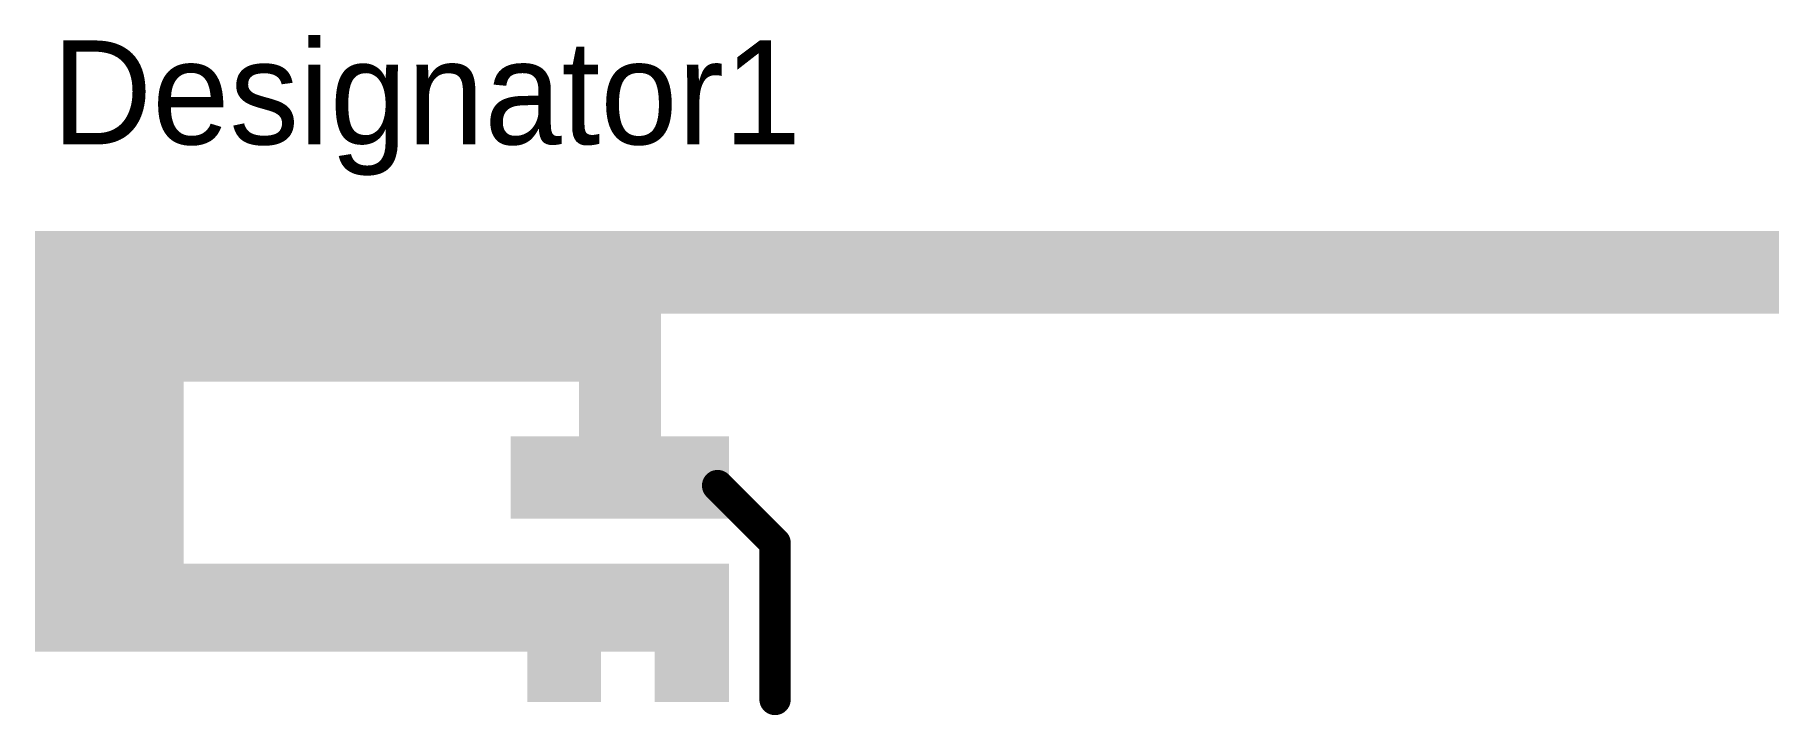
# Model space of a CAD drawing. Header units: millimetres. Extents: x 28.6 to 54.1, y 116 to 126.
import ezdxf

# ---------------------------------------------------------------- set-up
doc = ezdxf.new("R2010")
doc.units = ezdxf.units.MM
doc.layers.add('TopLayer', color=1, linetype='Continuous')
doc.layers.add('TopOverlay', color=2, linetype='Continuous')

# ---------------------------------------------------------------- blocks, each defined once
blk = doc.blocks.new('PIFA_1')
at = {"layer": 'TopLayer', "const_width": 0.46}
for points in [[(-0.168, 2.437), (0.675, 1.595)], [(0.675, -0.7), (0.675, 1.595)]]:
    blk.add_lwpolyline(points, dxfattribs=at)
at = {"layer": 'TopLayer', "const_width": 0.23}
for points in [[(-0.282, 2.437, 1), (-0.053, 2.437, 1)], [(0.56, 1.595, 1), (0.79, 1.595, 1)], [(0.56, 1.595, 1), (0.79, 1.595, 1)], [(0.56, -0.7, 1), (0.79, -0.7, 1)]]:
    blk.add_lwpolyline(points, format="xyb", close=True, dxfattribs=at)
at = {"layer": 'TopLayer'}
for points in [[(-10.18, 4.96), (15.4, 4.96), (-10.18, 6.17), (15.4, 6.17)], [(-10.18, 1.29), (-8, 1.29), (-10.18, 4.96), (-8, 4.96)], [(-8, 3.96), (-2.2, 3.96), (-8, 5.04), (-2.2, 5.04)], [(-2.2, 3.095), (-1, 3.095), (-2.2, 5), (-1, 5)], [(-3.2, 1.95), (0, 1.95), (-3.2, 3.16), (0, 3.16)], [(-10.18, 0), (0, 0), (-10.18, 1.29), (0, 1.29)], [(-2.96, -0.74), (-1.88, -0.74), (-2.96, 0.085), (-1.88, 0.085)], [(-1.09, -0.74), (0, -0.74), (-1.09, 0.04), (0, 0.04)]]:
    blk.add_solid(points, dxfattribs=at)

msp = doc.modelspace()

# ---------------------------------------------------------------- block references
msp.add_blockref('PIFA_1', (38.735, 116.967))

# ---------------------------------------------------------------- texts
at = {"layer": 'TopOverlay'}
msp.add_text('Designator1', height=1.524, dxfattribs=at).set_placement((28.8036, 124.4092))

doc.saveas('drawing.dxf')
